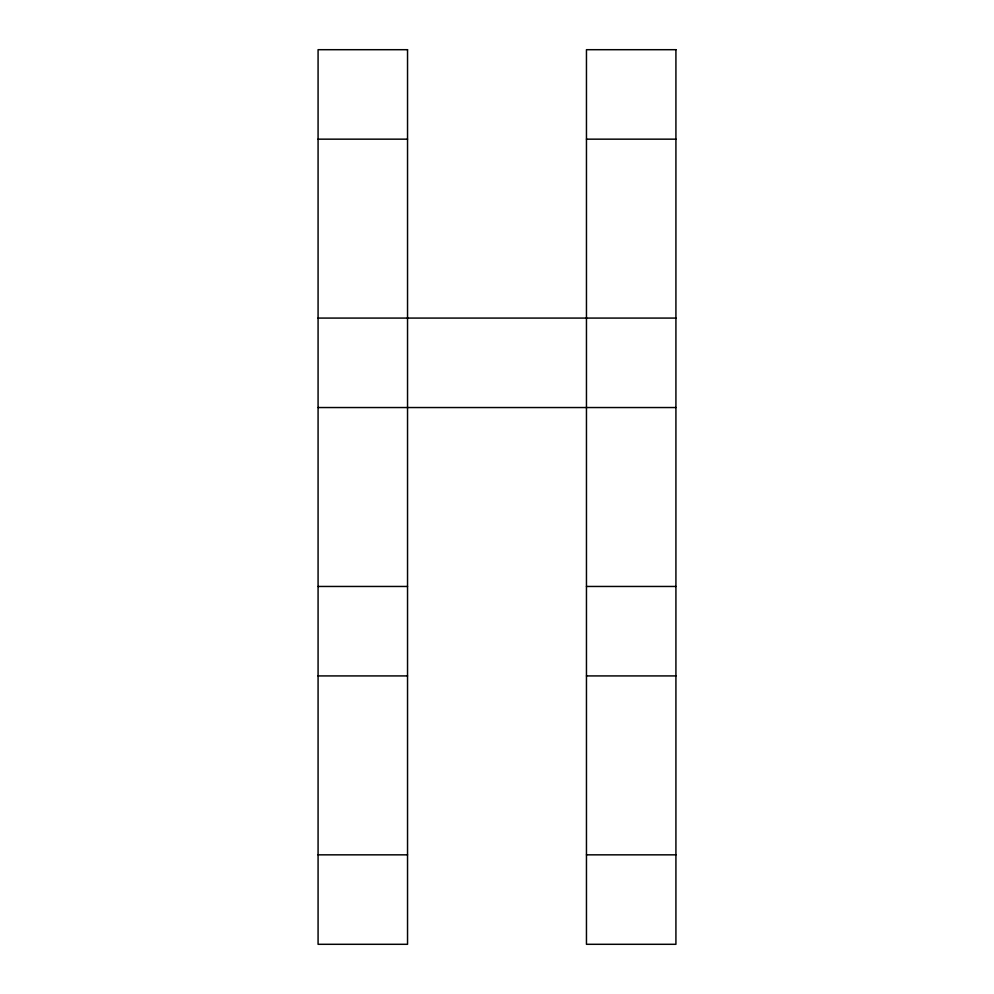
<?xml version="1.0" encoding="UTF-8"?>
<svg xmlns="http://www.w3.org/2000/svg" width="994" height="994" viewBox="0 0 994 994"><rect width="100%" height="100%" fill="white"/><g stroke="black" fill="none" stroke-linecap="round" stroke-linejoin="round"><path stroke-width="1.49" d="M318.08 139.16L407.54 139.16M586.46 139.16L675.92 139.16M318.08 318.08L675.92 318.08M318.08 407.54L675.92 407.54M318.08 586.46L407.54 586.46M586.46 586.46L675.92 586.46M318.08 675.92L407.54 675.92M586.46 675.92L675.92 675.92M318.08 854.84L407.54 854.84M586.46 854.84L675.92 854.84M407.54 49.7L318.08 49.7L318.08 944.3L407.54 944.3L407.54 49.7M675.92 49.7L586.46 49.7L586.46 944.3L675.92 944.3L675.92 49.7"/></g></svg>
